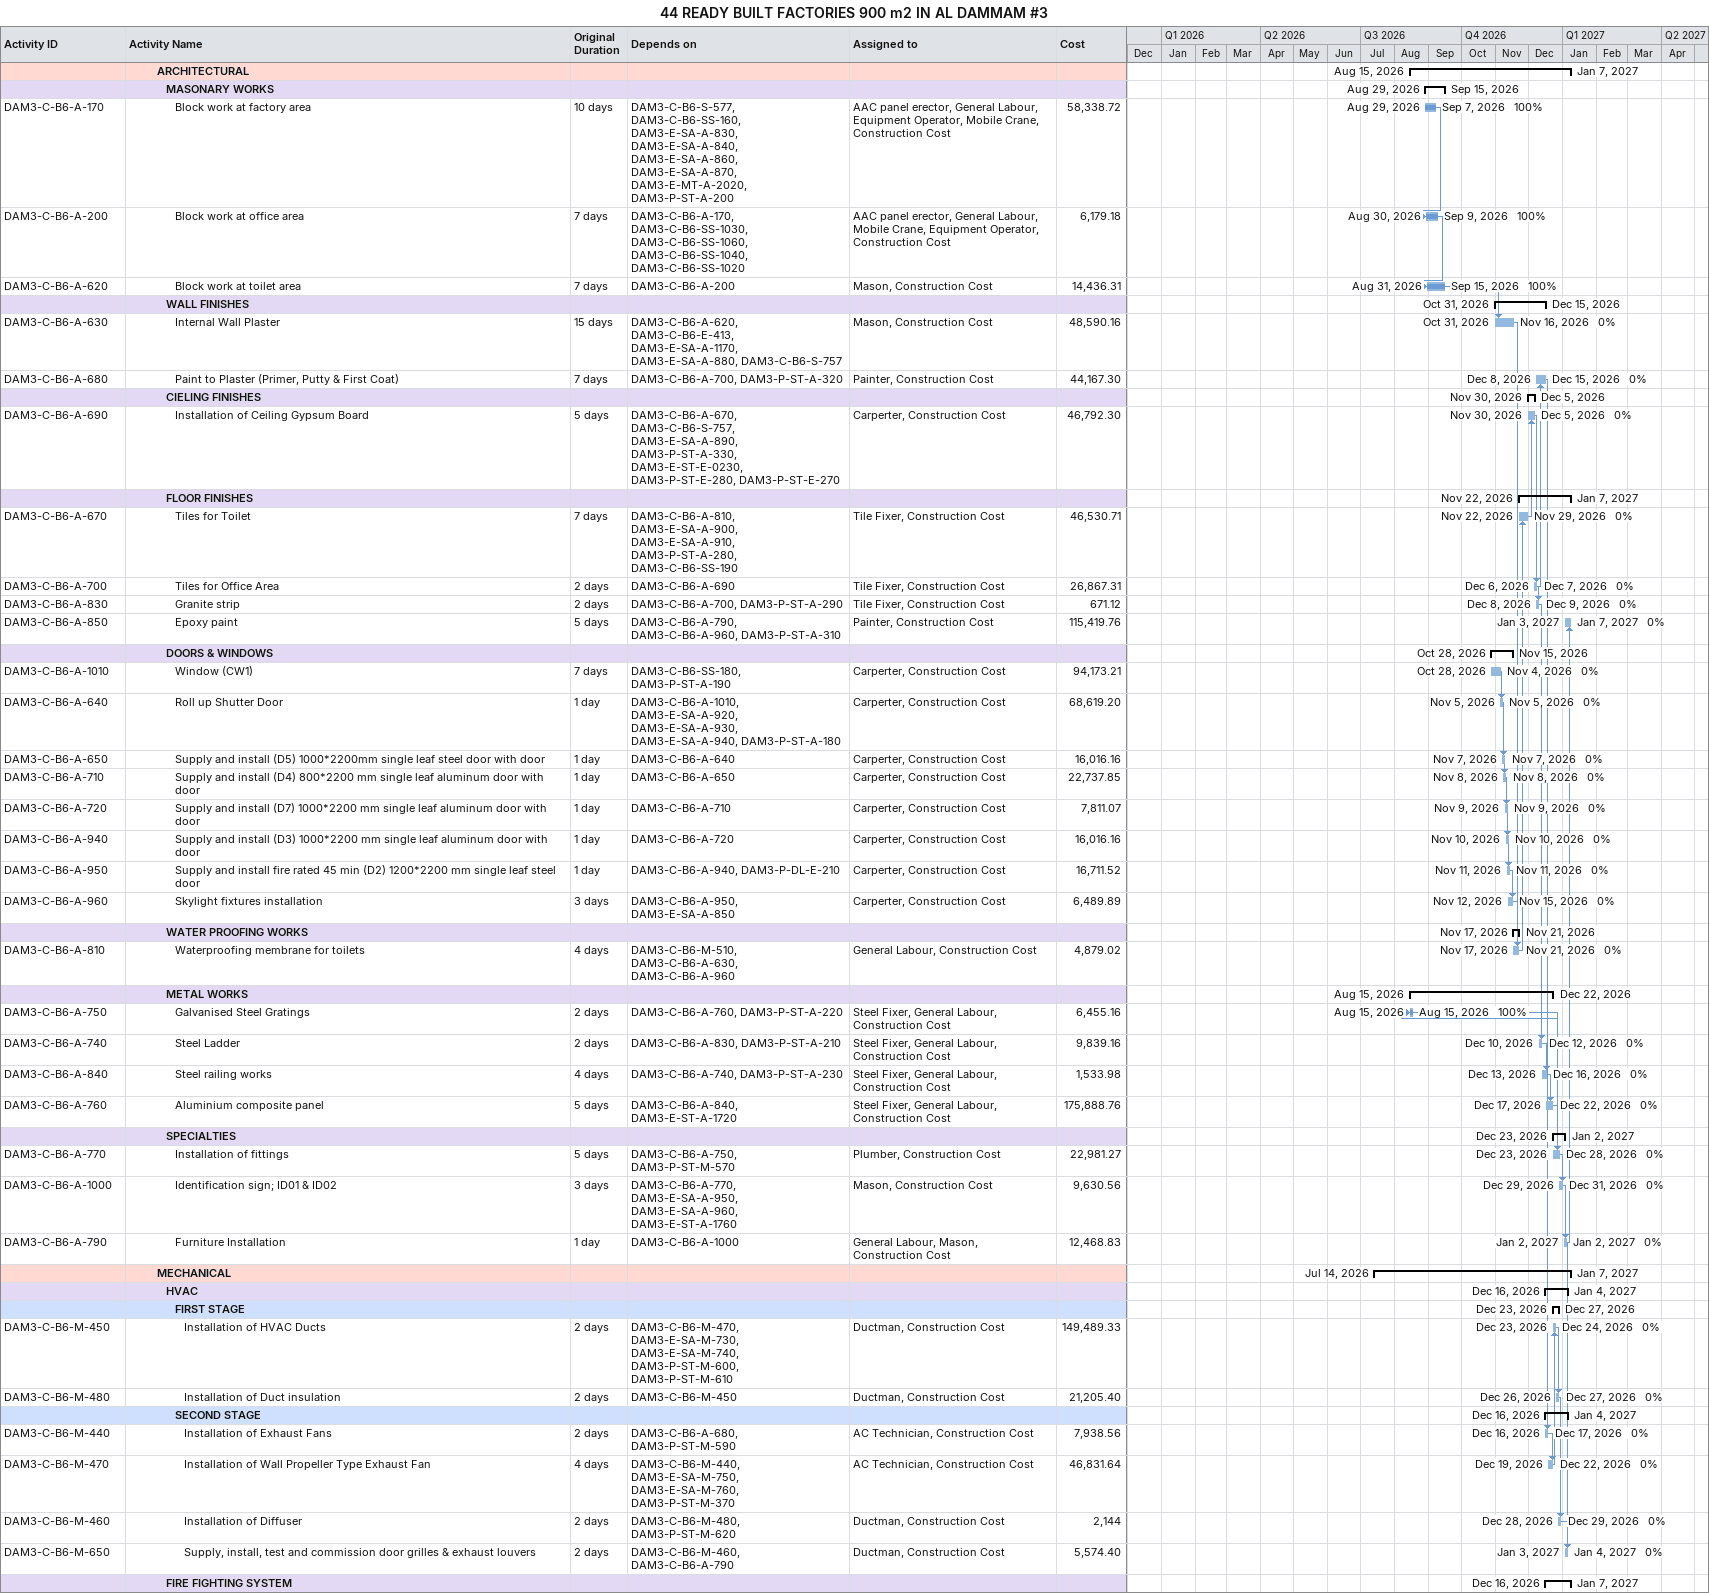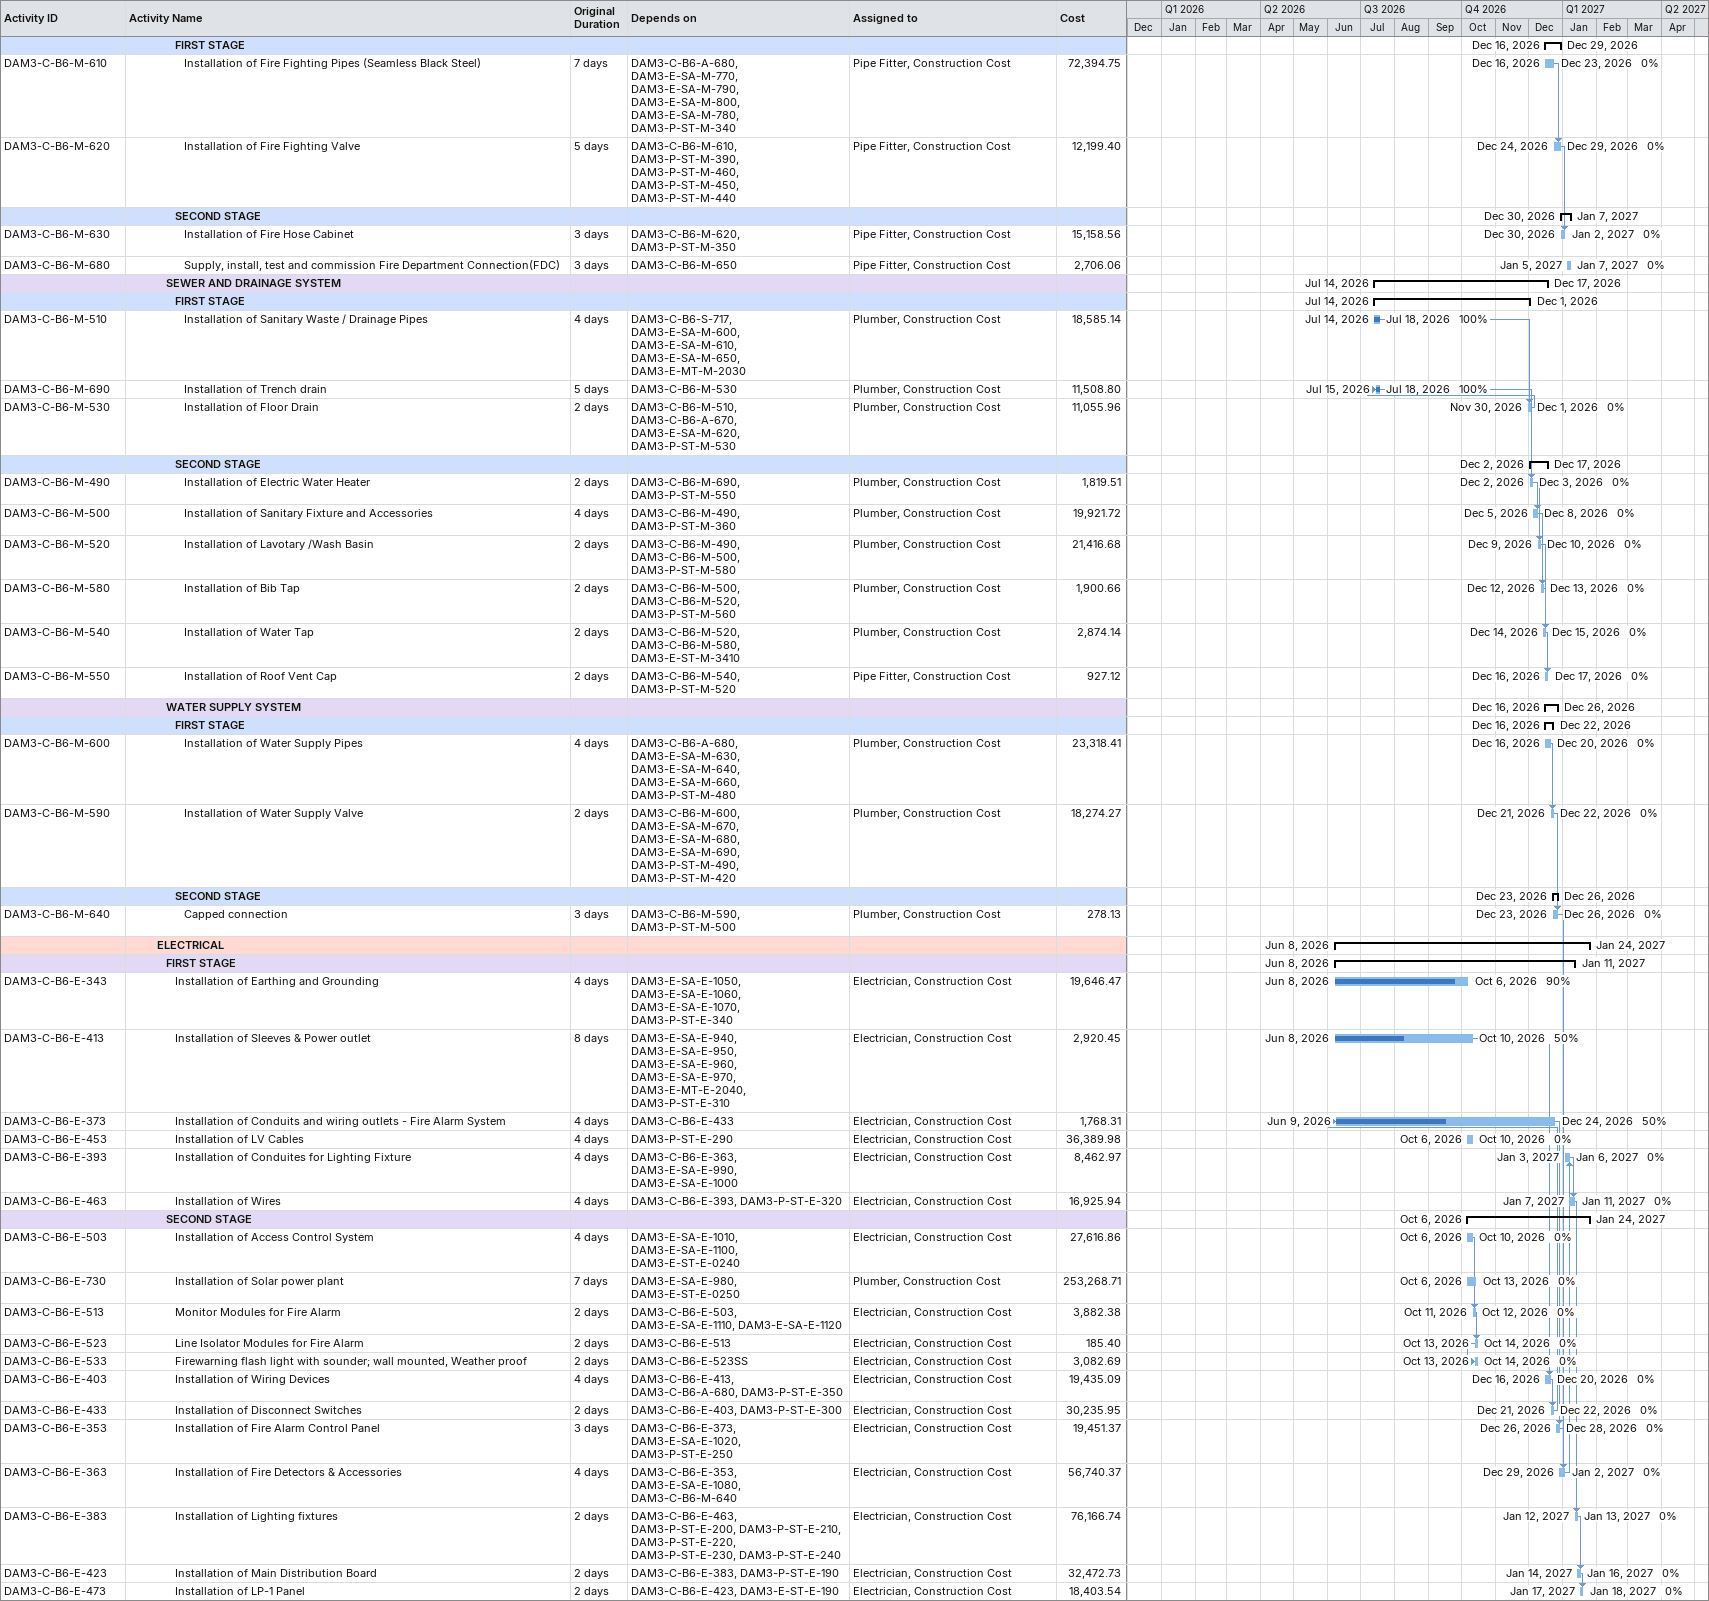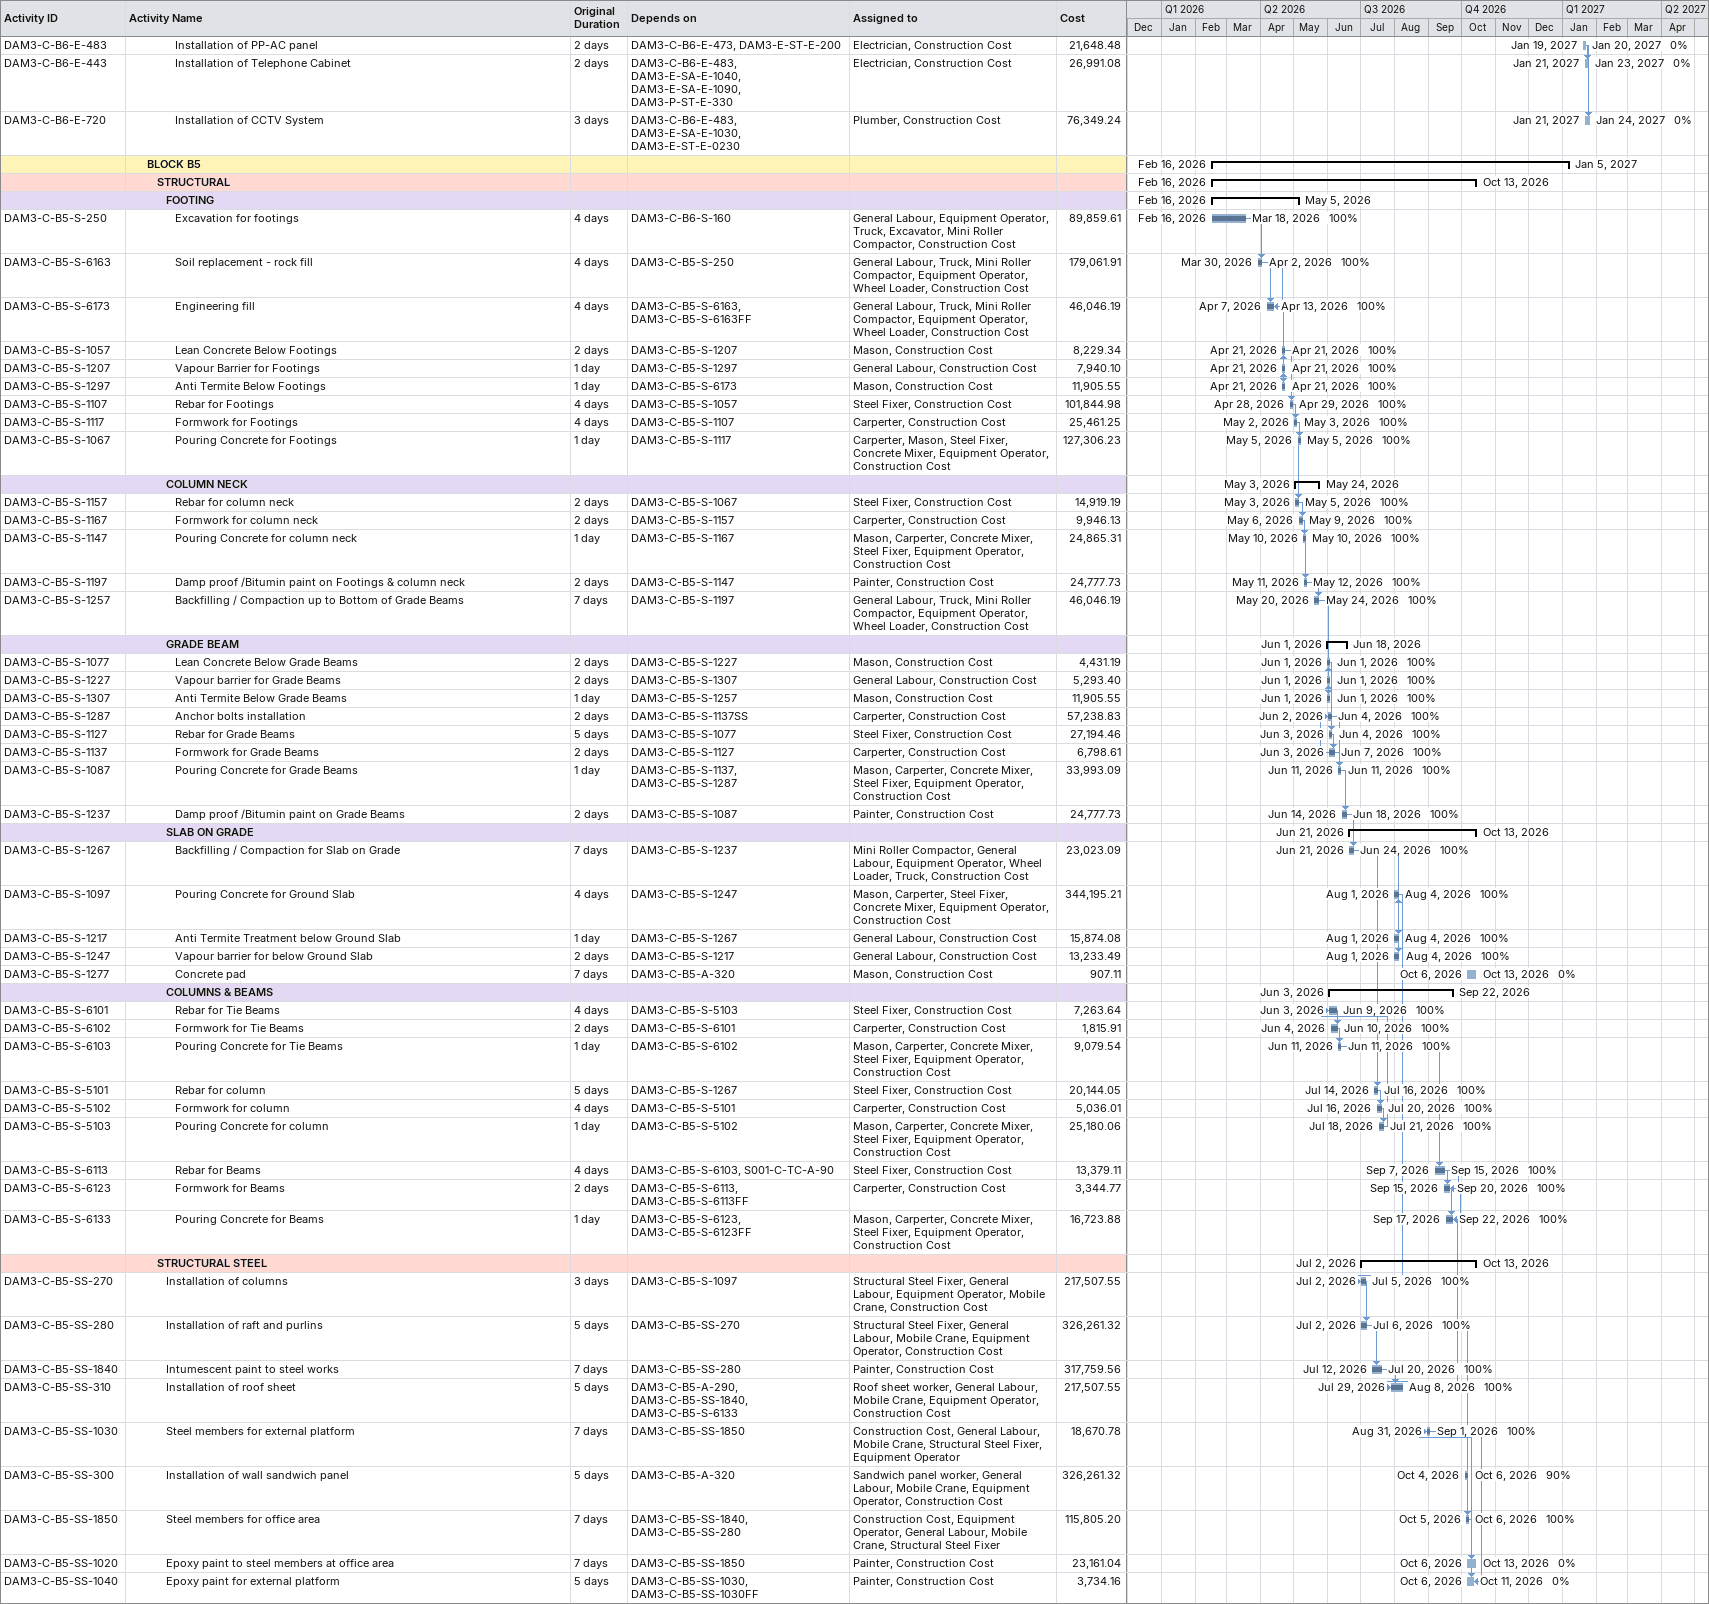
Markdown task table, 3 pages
44 READY BUILT FACTORIES 900 m2 IN AL DAMMAM #3

| ID | Level | Task | Original duration | Start | Finish | Predecessors | Resources | % complete | Cost |
|---|---|---|---|---|---|---|---|---|---|
|  | 4 | **ARCHITECTURAL** |  | 2026-08-15 | 2027-01-07 |  |  |  |  |
|  | 5 | **MASONARY WORKS** |  | 2026-08-29 | 2026-09-15 |  |  |  |  |
| DAM3-C-B6-A-170 | 6 | Block work at factory area | 10d | 2026-08-29 | 2026-09-07 | DAM3-C-B6-S-577, DAM3-C-B6-SS-160, DAM3-E-SA-A-830, DAM3-E-SA-A-840, DAM3-E-SA-A-860, DAM3-E-SA-A-870, DAM3-E-MT-A-2020, DAM3-P-ST-A-200 | AAC panel erector, General Labour, Equipment Operator, Mobile Crane, Construction Cost | 100 | 58338.72 |
| DAM3-C-B6-A-200 | 6 | Block work at office area | 7d | 2026-08-30 | 2026-09-09 | DAM3-C-B6-A-170, DAM3-C-B6-SS-1030, DAM3-C-B6-SS-1060, DAM3-C-B6-SS-1040, DAM3-C-B6-SS-1020 | AAC panel erector, General Labour, Mobile Crane, Equipment Operator, Construction Cost | 100 | 6179.18 |
| DAM3-C-B6-A-620 | 6 | Block work at toilet area | 7d | 2026-08-31 | 2026-09-15 | DAM3-C-B6-A-200 | Mason, Construction Cost | 100 | 14436.31 |
|  | 5 | **WALL FINISHES** |  | 2026-10-31 | 2026-12-15 |  |  |  |  |
| DAM3-C-B6-A-630 | 6 | Internal Wall Plaster | 15d | 2026-10-31 | 2026-11-16 | DAM3-C-B6-A-620, DAM3-C-B6-E-413, DAM3-E-SA-A-1170, DAM3-E-SA-A-880, DAM3-C-B6-S-757 | Mason, Construction Cost | 0 | 48590.16 |
| DAM3-C-B6-A-680 | 6 | Paint to Plaster (Primer, Putty & First Coat) | 7d | 2026-12-08 | 2026-12-15 | DAM3-C-B6-A-700, DAM3-P-ST-A-320 | Painter, Construction Cost | 0 | 44167.30 |
|  | 5 | **CIELING FINISHES** |  | 2026-11-30 | 2026-12-05 |  |  |  |  |
| DAM3-C-B6-A-690 | 6 | Installation of Ceiling Gypsum Board | 5d | 2026-11-30 | 2026-12-05 | DAM3-C-B6-A-670, DAM3-C-B6-S-757, DAM3-E-SA-A-890, DAM3-P-ST-A-330, DAM3-E-ST-E-0230, DAM3-P-ST-E-280, DAM3-P-ST-E-270 | Carperter, Construction Cost | 0 | 46792.30 |
|  | 5 | **FLOOR FINISHES** |  | 2026-11-22 | 2027-01-07 |  |  |  |  |
| DAM3-C-B6-A-670 | 6 | Tiles for Toilet | 7d | 2026-11-22 | 2026-11-29 | DAM3-C-B6-A-810, DAM3-E-SA-A-900, DAM3-E-SA-A-910, DAM3-P-ST-A-280, DAM3-C-B6-SS-190 | Tile Fixer, Construction Cost | 0 | 46530.71 |
| DAM3-C-B6-A-700 | 6 | Tiles for Office Area | 2d | 2026-12-06 | 2026-12-07 | DAM3-C-B6-A-690 | Tile Fixer, Construction Cost | 0 | 26867.31 |
| DAM3-C-B6-A-830 | 6 | Granite strip | 2d | 2026-12-08 | 2026-12-09 | DAM3-C-B6-A-700, DAM3-P-ST-A-290 | Tile Fixer, Construction Cost | 0 | 671.12 |
| DAM3-C-B6-A-850 | 6 | Epoxy paint | 5d | 2027-01-03 | 2027-01-07 | DAM3-C-B6-A-790, DAM3-C-B6-A-960, DAM3-P-ST-A-310 | Painter, Construction Cost | 0 | 115419.76 |
|  | 5 | **DOORS & WINDOWS** |  | 2026-10-28 | 2026-11-15 |  |  |  |  |
| DAM3-C-B6-A-1010 | 6 | Window (CW1) | 7d | 2026-10-28 | 2026-11-04 | DAM3-C-B6-SS-180, DAM3-P-ST-A-190 | Carperter, Construction Cost | 0 | 94173.21 |
| DAM3-C-B6-A-640 | 6 | Roll up Shutter Door | 1d | 2026-11-05 | 2026-11-05 | DAM3-C-B6-A-1010, DAM3-E-SA-A-920, DAM3-E-SA-A-930, DAM3-E-SA-A-940, DAM3-P-ST-A-180 | Carperter, Construction Cost | 0 | 68619.20 |
| DAM3-C-B6-A-650 | 6 | Supply and install (D5) 1000*2200mm single leaf steel door with door | 1d | 2026-11-07 | 2026-11-07 | DAM3-C-B6-A-640 | Carperter, Construction Cost | 0 | 16016.16 |
| DAM3-C-B6-A-710 | 6 | Supply and install (D4) 800*2200 mm single leaf aluminum door with door | 1d | 2026-11-08 | 2026-11-08 | DAM3-C-B6-A-650 | Carperter, Construction Cost | 0 | 22737.85 |
| DAM3-C-B6-A-720 | 6 | Supply and install (D7) 1000*2200 mm single leaf aluminum door with door | 1d | 2026-11-09 | 2026-11-09 | DAM3-C-B6-A-710 | Carperter, Construction Cost | 0 | 7811.07 |
| DAM3-C-B6-A-940 | 6 | Supply and install (D3) 1000*2200 mm single leaf aluminum door with door | 1d | 2026-11-10 | 2026-11-10 | DAM3-C-B6-A-720 | Carperter, Construction Cost | 0 | 16016.16 |
| DAM3-C-B6-A-950 | 6 | Supply and install fire rated 45 min (D2) 1200*2200 mm single leaf steel door | 1d | 2026-11-11 | 2026-11-11 | DAM3-C-B6-A-940, DAM3-P-DL-E-210 | Carperter, Construction Cost | 0 | 16711.52 |
| DAM3-C-B6-A-960 | 6 | Skylight fixtures installation | 3d | 2026-11-12 | 2026-11-15 | DAM3-C-B6-A-950, DAM3-E-SA-A-850 | Carperter, Construction Cost | 0 | 6489.89 |
|  | 5 | **WATER PROOFING WORKS** |  | 2026-11-17 | 2026-11-21 |  |  |  |  |
| DAM3-C-B6-A-810 | 6 | Waterproofing membrane for toilets | 4d | 2026-11-17 | 2026-11-21 | DAM3-C-B6-M-510, DAM3-C-B6-A-630, DAM3-C-B6-A-960 | General Labour, Construction Cost | 0 | 4879.02 |
|  | 5 | **METAL WORKS** |  | 2026-08-15 | 2026-12-22 |  |  |  |  |
| DAM3-C-B6-A-750 | 6 | Galvanised Steel Gratings | 2d | 2026-08-15 | 2026-08-15 | DAM3-C-B6-A-760, DAM3-P-ST-A-220 | Steel Fixer, General Labour, Construction Cost | 100 | 6455.16 |
| DAM3-C-B6-A-740 | 6 | Steel Ladder | 2d | 2026-12-10 | 2026-12-12 | DAM3-C-B6-A-830, DAM3-P-ST-A-210 | Steel Fixer, General Labour, Construction Cost | 0 | 9839.16 |
| DAM3-C-B6-A-840 | 6 | Steel railing works | 4d | 2026-12-13 | 2026-12-16 | DAM3-C-B6-A-740, DAM3-P-ST-A-230 | Steel Fixer, General Labour, Construction Cost | 0 | 1533.98 |
| DAM3-C-B6-A-760 | 6 | Aluminium composite panel | 5d | 2026-12-17 | 2026-12-22 | DAM3-C-B6-A-840, DAM3-E-ST-A-1720 | Steel Fixer, General Labour, Construction Cost | 0 | 175888.76 |
|  | 5 | **SPECIALTIES** |  | 2026-12-23 | 2027-01-02 |  |  |  |  |
| DAM3-C-B6-A-770 | 6 | Installation of fittings | 5d | 2026-12-23 | 2026-12-28 | DAM3-C-B6-A-750, DAM3-P-ST-M-570 | Plumber, Construction Cost | 0 | 22981.27 |
| DAM3-C-B6-A-1000 | 6 | Identification sign; ID01 & ID02 | 3d | 2026-12-29 | 2026-12-31 | DAM3-C-B6-A-770, DAM3-E-SA-A-950, DAM3-E-SA-A-960, DAM3-E-ST-A-1760 | Mason, Construction Cost | 0 | 9630.56 |
| DAM3-C-B6-A-790 | 6 | Furniture Installation | 1d | 2027-01-02 | 2027-01-02 | DAM3-C-B6-A-1000 | General Labour, Mason, Construction Cost | 0 | 12468.83 |
|  | 4 | **MECHANICAL** |  | 2026-07-14 | 2027-01-07 |  |  |  |  |
|  | 5 | **HVAC** |  | 2026-12-16 | 2027-01-04 |  |  |  |  |
|  | 6 | **FIRST STAGE** |  | 2026-12-23 | 2026-12-27 |  |  |  |  |
| DAM3-C-B6-M-450 | 7 | Installation of HVAC Ducts | 2d | 2026-12-23 | 2026-12-24 | DAM3-C-B6-M-470, DAM3-E-SA-M-730, DAM3-E-SA-M-740, DAM3-P-ST-M-600, DAM3-P-ST-M-610 | Ductman, Construction Cost | 0 | 149489.33 |
| DAM3-C-B6-M-480 | 7 | Installation of Duct insulation | 2d | 2026-12-26 | 2026-12-27 | DAM3-C-B6-M-450 | Ductman, Construction Cost | 0 | 21205.40 |
|  | 6 | **SECOND STAGE** |  | 2026-12-16 | 2027-01-04 |  |  |  |  |
| DAM3-C-B6-M-440 | 7 | Installation of Exhaust Fans | 2d | 2026-12-16 | 2026-12-17 | DAM3-C-B6-A-680, DAM3-P-ST-M-590 | AC Technician, Construction Cost | 0 | 7938.56 |
| DAM3-C-B6-M-470 | 7 | Installation of Wall Propeller Type Exhaust Fan | 4d | 2026-12-19 | 2026-12-22 | DAM3-C-B6-M-440, DAM3-E-SA-M-750, DAM3-E-SA-M-760, DAM3-P-ST-M-370 | AC Technician, Construction Cost | 0 | 46831.64 |
| DAM3-C-B6-M-460 | 7 | Installation of Diffuser | 2d | 2026-12-28 | 2026-12-29 | DAM3-C-B6-M-480, DAM3-P-ST-M-620 | Ductman, Construction Cost | 0 | 2144 |
| DAM3-C-B6-M-650 | 7 | Supply, install, test and commission door grilles & exhaust louvers | 2d | 2027-01-03 | 2027-01-04 | DAM3-C-B6-M-460, DAM3-C-B6-A-790 | Ductman, Construction Cost | 0 | 5574.40 |
|  | 5 | **FIRE FIGHTING SYSTEM** |  | 2026-12-16 | 2027-01-07 |  |  |  |  |
|  | 6 | **FIRST STAGE** |  | 2026-12-16 | 2026-12-29 |  |  |  |  |
| DAM3-C-B6-M-610 | 7 | Installation of Fire Fighting Pipes (Seamless Black Steel) | 7d | 2026-12-16 | 2026-12-23 | DAM3-C-B6-A-680, DAM3-E-SA-M-770, DAM3-E-SA-M-790, DAM3-E-SA-M-800, DAM3-E-SA-M-780, DAM3-P-ST-M-340 | Pipe Fitter, Construction Cost | 0 | 72394.75 |
| DAM3-C-B6-M-620 | 7 | Installation of Fire Fighting Valve | 5d | 2026-12-24 | 2026-12-29 | DAM3-C-B6-M-610, DAM3-P-ST-M-390, DAM3-P-ST-M-460, DAM3-P-ST-M-450, DAM3-P-ST-M-440 | Pipe Fitter, Construction Cost | 0 | 12199.40 |
|  | 6 | **SECOND STAGE** |  | 2026-12-30 | 2027-01-07 |  |  |  |  |
| DAM3-C-B6-M-630 | 7 | Installation of Fire Hose Cabinet | 3d | 2026-12-30 | 2027-01-02 | DAM3-C-B6-M-620, DAM3-P-ST-M-350 | Pipe Fitter, Construction Cost | 0 | 15158.56 |
| DAM3-C-B6-M-680 | 7 | Supply, install, test and commission Fire Department Connection(FDC) | 3d | 2027-01-05 | 2027-01-07 | DAM3-C-B6-M-650 | Pipe Fitter, Construction Cost | 0 | 2706.06 |
|  | 5 | **SEWER AND DRAINAGE SYSTEM** |  | 2026-07-14 | 2026-12-17 |  |  |  |  |
|  | 6 | **FIRST STAGE** |  | 2026-07-14 | 2026-12-01 |  |  |  |  |
| DAM3-C-B6-M-510 | 7 | Installation of Sanitary Waste / Drainage Pipes | 4d | 2026-07-14 | 2026-07-18 | DAM3-C-B6-S-717, DAM3-E-SA-M-600, DAM3-E-SA-M-610, DAM3-E-SA-M-650, DAM3-E-MT-M-2030 | Plumber, Construction Cost | 100 | 18585.14 |
| DAM3-C-B6-M-690 | 7 | Installation of Trench drain | 5d | 2026-07-15 | 2026-07-18 | DAM3-C-B6-M-530 | Plumber, Construction Cost | 100 | 11508.80 |
| DAM3-C-B6-M-530 | 7 | Installation of Floor Drain | 2d | 2026-11-30 | 2026-12-01 | DAM3-C-B6-M-510, DAM3-C-B6-A-670, DAM3-E-SA-M-620, DAM3-P-ST-M-530 | Plumber, Construction Cost | 0 | 11055.96 |
|  | 6 | **SECOND STAGE** |  | 2026-12-02 | 2026-12-17 |  |  |  |  |
| DAM3-C-B6-M-490 | 7 | Installation of Electric Water Heater | 2d | 2026-12-02 | 2026-12-03 | DAM3-C-B6-M-690, DAM3-P-ST-M-550 | Plumber, Construction Cost | 0 | 1819.51 |
| DAM3-C-B6-M-500 | 7 | Installation of Sanitary Fixture and Accessories | 4d | 2026-12-05 | 2026-12-08 | DAM3-C-B6-M-490, DAM3-P-ST-M-360 | Plumber, Construction Cost | 0 | 19921.72 |
| DAM3-C-B6-M-520 | 7 | Installation of Lavotary /Wash Basin | 2d | 2026-12-09 | 2026-12-10 | DAM3-C-B6-M-490, DAM3-C-B6-M-500, DAM3-P-ST-M-580 | Plumber, Construction Cost | 0 | 21416.68 |
| DAM3-C-B6-M-580 | 7 | Installation of Bib Tap | 2d | 2026-12-12 | 2026-12-13 | DAM3-C-B6-M-500, DAM3-C-B6-M-520, DAM3-P-ST-M-560 | Plumber, Construction Cost | 0 | 1900.66 |
| DAM3-C-B6-M-540 | 7 | Installation of Water Tap | 2d | 2026-12-14 | 2026-12-15 | DAM3-C-B6-M-520, DAM3-C-B6-M-580, DAM3-E-ST-M-3410 | Plumber, Construction Cost | 0 | 2874.14 |
| DAM3-C-B6-M-550 | 7 | Installation of Roof Vent Cap | 2d | 2026-12-16 | 2026-12-17 | DAM3-C-B6-M-540, DAM3-P-ST-M-520 | Pipe Fitter, Construction Cost | 0 | 927.12 |
|  | 5 | **WATER SUPPLY SYSTEM** |  | 2026-12-16 | 2026-12-26 |  |  |  |  |
|  | 6 | **FIRST STAGE** |  | 2026-12-16 | 2026-12-22 |  |  |  |  |
| DAM3-C-B6-M-600 | 7 | Installation of Water Supply Pipes | 4d | 2026-12-16 | 2026-12-20 | DAM3-C-B6-A-680, DAM3-E-SA-M-630, DAM3-E-SA-M-640, DAM3-E-SA-M-660, DAM3-P-ST-M-480 | Plumber, Construction Cost | 0 | 23318.41 |
| DAM3-C-B6-M-590 | 7 | Installation of Water Supply Valve | 2d | 2026-12-21 | 2026-12-22 | DAM3-C-B6-M-600, DAM3-E-SA-M-670, DAM3-E-SA-M-680, DAM3-E-SA-M-690, DAM3-P-ST-M-490, DAM3-P-ST-M-420 | Plumber, Construction Cost | 0 | 18274.27 |
|  | 6 | **SECOND STAGE** |  | 2026-12-23 | 2026-12-26 |  |  |  |  |
| DAM3-C-B6-M-640 | 7 | Capped connection | 3d | 2026-12-23 | 2026-12-26 | DAM3-C-B6-M-590, DAM3-P-ST-M-500 | Plumber, Construction Cost | 0 | 278.13 |
|  | 4 | **ELECTRICAL** |  | 2026-06-08 | 2027-01-24 |  |  |  |  |
|  | 5 | **FIRST STAGE** |  | 2026-06-08 | 2027-01-11 |  |  |  |  |
| DAM3-C-B6-E-343 | 6 | Installation of Earthing and Grounding | 4d | 2026-06-08 | 2026-10-06 | DAM3-E-SA-E-1050, DAM3-E-SA-E-1060, DAM3-E-SA-E-1070, DAM3-P-ST-E-340 | Electrician, Construction Cost | 90 | 19646.47 |
| DAM3-C-B6-E-413 | 6 | Installation of Sleeves & Power outlet | 8d | 2026-06-08 | 2026-10-10 | DAM3-E-SA-E-940, DAM3-E-SA-E-950, DAM3-E-SA-E-960, DAM3-E-SA-E-970, DAM3-E-MT-E-2040, DAM3-P-ST-E-310 | Electrician, Construction Cost | 50 | 2920.45 |
| DAM3-C-B6-E-373 | 6 | Installation of Conduits and wiring outlets - Fire Alarm System | 4d | 2026-06-09 | 2026-12-24 | DAM3-C-B6-E-433 | Electrician, Construction Cost | 50 | 1768.31 |
| DAM3-C-B6-E-453 | 6 | Installation of LV Cables | 4d | 2026-10-06 | 2026-10-10 | DAM3-P-ST-E-290 | Electrician, Construction Cost | 0 | 36389.98 |
| DAM3-C-B6-E-393 | 6 | Installation of Conduites for Lighting Fixture | 4d | 2027-01-03 | 2027-01-06 | DAM3-C-B6-E-363, DAM3-E-SA-E-990, DAM3-E-SA-E-1000 | Electrician, Construction Cost | 0 | 8462.97 |
| DAM3-C-B6-E-463 | 6 | Installation of Wires | 4d | 2027-01-07 | 2027-01-11 | DAM3-C-B6-E-393, DAM3-P-ST-E-320 | Electrician, Construction Cost | 0 | 16925.94 |
|  | 5 | **SECOND STAGE** |  | 2026-10-06 | 2027-01-24 |  |  |  |  |
| DAM3-C-B6-E-503 | 6 | Installation of Access Control System | 4d | 2026-10-06 | 2026-10-10 | DAM3-E-SA-E-1010, DAM3-E-SA-E-1100, DAM3-E-ST-E-0240 | Electrician, Construction Cost | 0 | 27616.86 |
| DAM3-C-B6-E-730 | 6 | Installation of Solar power plant | 7d | 2026-10-06 | 2026-10-13 | DAM3-E-SA-E-980, DAM3-E-ST-E-0250 | Plumber, Construction Cost | 0 | 253268.71 |
| DAM3-C-B6-E-513 | 6 | Monitor Modules for Fire Alarm | 2d | 2026-10-11 | 2026-10-12 | DAM3-C-B6-E-503, DAM3-E-SA-E-1110, DAM3-E-SA-E-1120 | Electrician, Construction Cost | 0 | 3882.38 |
| DAM3-C-B6-E-523 | 6 | Line Isolator Modules for Fire Alarm | 2d | 2026-10-13 | 2026-10-14 | DAM3-C-B6-E-513 | Electrician, Construction Cost | 0 | 185.40 |
| DAM3-C-B6-E-533 | 6 | Firewarning flash light with sounder; wall mounted, Weather proof | 2d | 2026-10-13 | 2026-10-14 | DAM3-C-B6-E-523SS | Electrician, Construction Cost | 0 | 3082.69 |
| DAM3-C-B6-E-403 | 6 | Installation of Wiring Devices | 4d | 2026-12-16 | 2026-12-20 | DAM3-C-B6-E-413, DAM3-C-B6-A-680, DAM3-P-ST-E-350 | Electrician, Construction Cost | 0 | 19435.09 |
| DAM3-C-B6-E-433 | 6 | Installation of Disconnect Switches | 2d | 2026-12-21 | 2026-12-22 | DAM3-C-B6-E-403, DAM3-P-ST-E-300 | Electrician, Construction Cost | 0 | 30235.95 |
| DAM3-C-B6-E-353 | 6 | Installation of Fire Alarm Control Panel | 3d | 2026-12-26 | 2026-12-28 | DAM3-C-B6-E-373, DAM3-E-SA-E-1020, DAM3-P-ST-E-250 | Electrician, Construction Cost | 0 | 19451.37 |
| DAM3-C-B6-E-363 | 6 | Installation of Fire Detectors & Accessories | 4d | 2026-12-29 | 2027-01-02 | DAM3-C-B6-E-353, DAM3-E-SA-E-1080, DAM3-C-B6-M-640 | Electrician, Construction Cost | 0 | 56740.37 |
| DAM3-C-B6-E-383 | 6 | Installation of Lighting fixtures | 2d | 2027-01-12 | 2027-01-13 | DAM3-C-B6-E-463, DAM3-P-ST-E-200, DAM3-P-ST-E-210, DAM3-P-ST-E-220, DAM3-P-ST-E-230, DAM3-P-ST-E-240 | Electrician, Construction Cost | 0 | 76166.74 |
| DAM3-C-B6-E-423 | 6 | Installation of Main Distribution Board | 2d | 2027-01-14 | 2027-01-16 | DAM3-C-B6-E-383, DAM3-P-ST-E-190 | Electrician, Construction Cost | 0 | 32472.73 |
| DAM3-C-B6-E-473 | 6 | Installation of LP-1 Panel | 2d | 2027-01-17 | 2027-01-18 | DAM3-C-B6-E-423, DAM3-E-ST-E-190 | Electrician, Construction Cost | 0 | 18403.54 |
| DAM3-C-B6-E-483 | 6 | Installation of PP-AC panel | 2d | 2027-01-19 | 2027-01-20 | DAM3-C-B6-E-473, DAM3-E-ST-E-200 | Electrician, Construction Cost | 0 | 21648.48 |
| DAM3-C-B6-E-443 | 6 | Installation of Telephone Cabinet | 2d | 2027-01-21 | 2027-01-23 | DAM3-C-B6-E-483, DAM3-E-SA-E-1040, DAM3-E-SA-E-1090, DAM3-P-ST-E-330 | Electrician, Construction Cost | 0 | 26991.08 |
| DAM3-C-B6-E-720 | 6 | Installation of CCTV System | 3d | 2027-01-21 | 2027-01-24 | DAM3-C-B6-E-483, DAM3-E-SA-E-1030, DAM3-E-ST-E-0230 | Plumber, Construction Cost | 0 | 76349.24 |
|  | 3 | **BLOCK B5** |  | 2026-02-16 | 2027-01-05 |  |  |  |  |
|  | 4 | **STRUCTURAL** |  | 2026-02-16 | 2026-10-13 |  |  |  |  |
|  | 5 | **FOOTING** |  | 2026-02-16 | 2026-05-05 |  |  |  |  |
| DAM3-C-B5-S-250 | 6 | Excavation for footings | 4d | 2026-02-16 | 2026-03-18 | DAM3-C-B6-S-160 | General Labour, Equipment Operator, Truck, Excavator, Mini Roller Compactor, Construction Cost | 100 | 89859.61 |
| DAM3-C-B5-S-6163 | 6 | Soil replacement - rock fill | 4d | 2026-03-30 | 2026-04-02 | DAM3-C-B5-S-250 | General Labour, Truck, Mini Roller Compactor, Equipment Operator, Wheel Loader, Construction Cost | 100 | 179061.91 |
| DAM3-C-B5-S-6173 | 6 | Engineering fill | 4d | 2026-04-07 | 2026-04-13 | DAM3-C-B5-S-6163, DAM3-C-B5-S-6163FF | General Labour, Truck, Mini Roller Compactor, Equipment Operator, Wheel Loader, Construction Cost | 100 | 46046.19 |
| DAM3-C-B5-S-1057 | 6 | Lean Concrete Below Footings | 2d | 2026-04-21 | 2026-04-21 | DAM3-C-B5-S-1207 | Mason, Construction Cost | 100 | 8229.34 |
| DAM3-C-B5-S-1207 | 6 | Vapour Barrier for Footings | 1d | 2026-04-21 | 2026-04-21 | DAM3-C-B5-S-1297 | General Labour, Construction Cost | 100 | 7940.10 |
| DAM3-C-B5-S-1297 | 6 | Anti Termite Below Footings | 1d | 2026-04-21 | 2026-04-21 | DAM3-C-B5-S-6173 | Mason, Construction Cost | 100 | 11905.55 |
| DAM3-C-B5-S-1107 | 6 | Rebar for Footings | 4d | 2026-04-28 | 2026-04-29 | DAM3-C-B5-S-1057 | Steel Fixer, Construction Cost | 100 | 101844.98 |
| DAM3-C-B5-S-1117 | 6 | Formwork for Footings | 4d | 2026-05-02 | 2026-05-03 | DAM3-C-B5-S-1107 | Carperter, Construction Cost | 100 | 25461.25 |
| DAM3-C-B5-S-1067 | 6 | Pouring Concrete for Footings | 1d | 2026-05-05 | 2026-05-05 | DAM3-C-B5-S-1117 | Carperter, Mason, Steel Fixer, Concrete Mixer, Equipment Operator, Construction Cost | 100 | 127306.23 |
|  | 5 | **COLUMN NECK** |  | 2026-05-03 | 2026-05-24 |  |  |  |  |
| DAM3-C-B5-S-1157 | 6 | Rebar for column neck | 2d | 2026-05-03 | 2026-05-05 | DAM3-C-B5-S-1067 | Steel Fixer, Construction Cost | 100 | 14919.19 |
| DAM3-C-B5-S-1167 | 6 | Formwork for column neck | 2d | 2026-05-06 | 2026-05-09 | DAM3-C-B5-S-1157 | Carperter, Construction Cost | 100 | 9946.13 |
| DAM3-C-B5-S-1147 | 6 | Pouring Concrete for column neck | 1d | 2026-05-10 | 2026-05-10 | DAM3-C-B5-S-1167 | Mason, Carperter, Concrete Mixer, Steel Fixer, Equipment Operator, Construction Cost | 100 | 24865.31 |
| DAM3-C-B5-S-1197 | 6 | Damp proof /Bitumin paint on Footings & column neck | 2d | 2026-05-11 | 2026-05-12 | DAM3-C-B5-S-1147 | Painter, Construction Cost | 100 | 24777.73 |
| DAM3-C-B5-S-1257 | 6 | Backfilling / Compaction up to Bottom of Grade Beams | 7d | 2026-05-20 | 2026-05-24 | DAM3-C-B5-S-1197 | General Labour, Truck, Mini Roller Compactor, Equipment Operator, Wheel Loader, Construction Cost | 100 | 46046.19 |
|  | 5 | **GRADE BEAM** |  | 2026-06-01 | 2026-06-18 |  |  |  |  |
| DAM3-C-B5-S-1077 | 6 | Lean Concrete Below Grade Beams | 2d | 2026-06-01 | 2026-06-01 | DAM3-C-B5-S-1227 | Mason, Construction Cost | 100 | 4431.19 |
| DAM3-C-B5-S-1227 | 6 | Vapour barrier for Grade Beams | 2d | 2026-06-01 | 2026-06-01 | DAM3-C-B5-S-1307 | General Labour, Construction Cost | 100 | 5293.40 |
| DAM3-C-B5-S-1307 | 6 | Anti Termite Below Grade Beams | 1d | 2026-06-01 | 2026-06-01 | DAM3-C-B5-S-1257 | Mason, Construction Cost | 100 | 11905.55 |
| DAM3-C-B5-S-1287 | 6 | Anchor bolts installation | 2d | 2026-06-02 | 2026-06-04 | DAM3-C-B5-S-1137SS | Carperter, Construction Cost | 100 | 57238.83 |
| DAM3-C-B5-S-1127 | 6 | Rebar for Grade Beams | 5d | 2026-06-03 | 2026-06-04 | DAM3-C-B5-S-1077 | Steel Fixer, Construction Cost | 100 | 27194.46 |
| DAM3-C-B5-S-1137 | 6 | Formwork for Grade Beams | 2d | 2026-06-03 | 2026-06-07 | DAM3-C-B5-S-1127 | Carperter, Construction Cost | 100 | 6798.61 |
| DAM3-C-B5-S-1087 | 6 | Pouring Concrete for Grade Beams | 1d | 2026-06-11 | 2026-06-11 | DAM3-C-B5-S-1137, DAM3-C-B5-S-1287 | Mason, Carperter, Concrete Mixer, Steel Fixer, Equipment Operator, Construction Cost | 100 | 33993.09 |
| DAM3-C-B5-S-1237 | 6 | Damp proof /Bitumin paint on Grade Beams | 2d | 2026-06-14 | 2026-06-18 | DAM3-C-B5-S-1087 | Painter, Construction Cost | 100 | 24777.73 |
|  | 5 | **SLAB ON GRADE** |  | 2026-06-21 | 2026-10-13 |  |  |  |  |
| DAM3-C-B5-S-1267 | 6 | Backfilling / Compaction for Slab on Grade | 7d | 2026-06-21 | 2026-06-24 | DAM3-C-B5-S-1237 | Mini Roller Compactor, General Labour, Equipment Operator, Wheel Loader, Truck, Construction Cost | 100 | 23023.09 |
| DAM3-C-B5-S-1097 | 6 | Pouring Concrete for Ground Slab | 4d | 2026-08-01 | 2026-08-04 | DAM3-C-B5-S-1247 | Mason, Carperter, Steel Fixer, Concrete Mixer, Equipment Operator, Construction Cost | 100 | 344195.21 |
| DAM3-C-B5-S-1217 | 6 | Anti Termite Treatment below Ground Slab | 1d | 2026-08-01 | 2026-08-04 | DAM3-C-B5-S-1267 | General Labour, Construction Cost | 100 | 15874.08 |
| DAM3-C-B5-S-1247 | 6 | Vapour barrier for below Ground Slab | 2d | 2026-08-01 | 2026-08-04 | DAM3-C-B5-S-1217 | General Labour, Construction Cost | 100 | 13233.49 |
| DAM3-C-B5-S-1277 | 6 | Concrete pad | 7d | 2026-10-06 | 2026-10-13 | DAM3-C-B5-A-320 | Mason, Construction Cost | 0 | 907.11 |
|  | 5 | **COLUMNS & BEAMS** |  | 2026-06-03 | 2026-09-22 |  |  |  |  |
| DAM3-C-B5-S-6101 | 6 | Rebar for Tie Beams | 4d | 2026-06-03 | 2026-06-09 | DAM3-C-B5-S-5103 | Steel Fixer, Construction Cost | 100 | 7263.64 |
| DAM3-C-B5-S-6102 | 6 | Formwork for Tie Beams | 2d | 2026-06-04 | 2026-06-10 | DAM3-C-B5-S-6101 | Carperter, Construction Cost | 100 | 1815.91 |
| DAM3-C-B5-S-6103 | 6 | Pouring Concrete for Tie Beams | 1d | 2026-06-11 | 2026-06-11 | DAM3-C-B5-S-6102 | Mason, Carperter, Concrete Mixer, Steel Fixer, Equipment Operator, Construction Cost | 100 | 9079.54 |
| DAM3-C-B5-S-5101 | 6 | Rebar for column | 5d | 2026-07-14 | 2026-07-16 | DAM3-C-B5-S-1267 | Steel Fixer, Construction Cost | 100 | 20144.05 |
| DAM3-C-B5-S-5102 | 6 | Formwork for column | 4d | 2026-07-16 | 2026-07-20 | DAM3-C-B5-S-5101 | Carperter, Construction Cost | 100 | 5036.01 |
| DAM3-C-B5-S-5103 | 6 | Pouring Concrete for column | 1d | 2026-07-18 | 2026-07-21 | DAM3-C-B5-S-5102 | Mason, Carperter, Concrete Mixer, Steel Fixer, Equipment Operator, Construction Cost | 100 | 25180.06 |
| DAM3-C-B5-S-6113 | 6 | Rebar for Beams | 4d | 2026-09-07 | 2026-09-15 | DAM3-C-B5-S-6103, S001-C-TC-A-90 | Steel Fixer, Construction Cost | 100 | 13379.11 |
| DAM3-C-B5-S-6123 | 6 | Formwork for Beams | 2d | 2026-09-15 | 2026-09-20 | DAM3-C-B5-S-6113, DAM3-C-B5-S-6113FF | Carperter, Construction Cost | 100 | 3344.77 |
| DAM3-C-B5-S-6133 | 6 | Pouring Concrete for Beams | 1d | 2026-09-17 | 2026-09-22 | DAM3-C-B5-S-6123, DAM3-C-B5-S-6123FF | Mason, Carperter, Concrete Mixer, Steel Fixer, Equipment Operator, Construction Cost | 100 | 16723.88 |
|  | 4 | **STRUCTURAL STEEL** |  | 2026-07-02 | 2026-10-13 |  |  |  |  |
| DAM3-C-B5-SS-270 | 5 | Installation of columns | 3d | 2026-07-02 | 2026-07-05 | DAM3-C-B5-S-1097 | Structural Steel Fixer, General Labour, Equipment Operator, Mobile Crane, Construction Cost | 100 | 217507.55 |
| DAM3-C-B5-SS-280 | 5 | Installation of raft and purlins | 5d | 2026-07-02 | 2026-07-06 | DAM3-C-B5-SS-270 | Structural Steel Fixer, General Labour, Mobile Crane, Equipment Operator, Construction Cost | 100 | 326261.32 |
| DAM3-C-B5-SS-1840 | 5 | Intumescent paint to steel works | 7d | 2026-07-12 | 2026-07-20 | DAM3-C-B5-SS-280 | Painter, Construction Cost | 100 | 317759.56 |
| DAM3-C-B5-SS-310 | 5 | Installation of roof sheet | 5d | 2026-07-29 | 2026-08-08 | DAM3-C-B5-A-290, DAM3-C-B5-SS-1840, DAM3-C-B5-S-6133 | Roof sheet worker, General Labour, Mobile Crane, Equipment Operator, Construction Cost | 100 | 217507.55 |
| DAM3-C-B5-SS-1030 | 5 | Steel members for external platform | 7d | 2026-08-31 | 2026-09-01 | DAM3-C-B5-SS-1850 | Construction Cost, General Labour, Mobile Crane, Structural Steel Fixer, Equipment Operator | 100 | 18670.78 |
| DAM3-C-B5-SS-300 | 5 | Installation of wall sandwich panel | 5d | 2026-10-04 | 2026-10-06 | DAM3-C-B5-A-320 | Sandwich panel worker, General Labour, Mobile Crane, Equipment Operator, Construction Cost | 90 | 326261.32 |
| DAM3-C-B5-SS-1850 | 5 | Steel members for office area | 7d | 2026-10-05 | 2026-10-06 | DAM3-C-B5-SS-1840, DAM3-C-B5-SS-280 | Construction Cost, Equipment Operator, General Labour, Mobile Crane, Structural Steel Fixer | 100 | 115805.20 |
| DAM3-C-B5-SS-1020 | 5 | Epoxy paint to steel members at office area | 7d | 2026-10-06 | 2026-10-13 | DAM3-C-B5-SS-1850 | Painter, Construction Cost | 0 | 23161.04 |
| DAM3-C-B5-SS-1040 | 5 | Epoxy paint for external platform | 5d | 2026-10-06 | 2026-10-11 | DAM3-C-B5-SS-1030, DAM3-C-B5-SS-1030FF | Painter, Construction Cost | 0 | 3734.16 |
